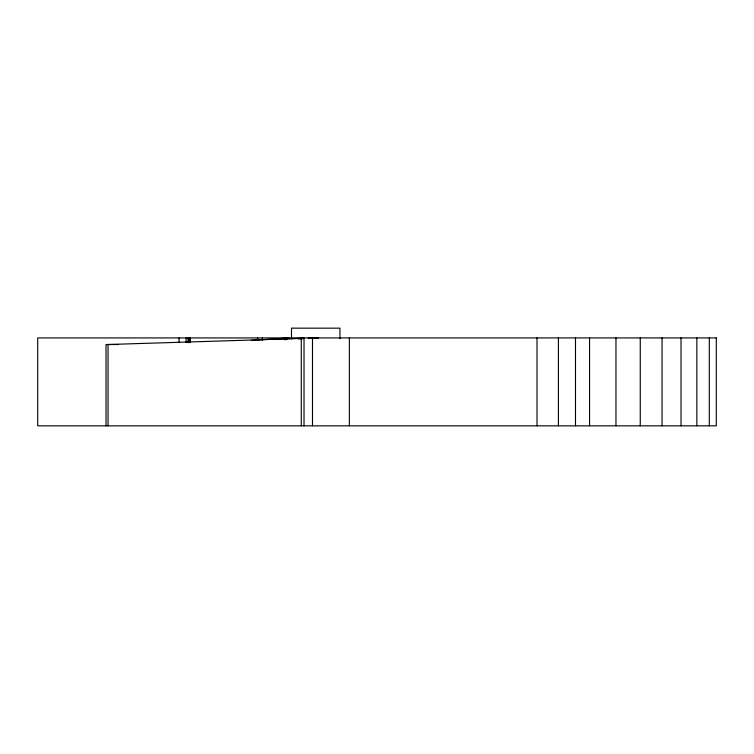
<?xml version="1.0" encoding="UTF-8"?>
<svg xmlns="http://www.w3.org/2000/svg" width="754" height="754" viewBox="0 0 754 754"><rect width="100%" height="100%" fill="white"/><g stroke="black" fill="none" stroke-linecap="round" stroke-linejoin="round"><path stroke-width="1.13" d="M251.299 340.44L288.886 337.924M284.56 339.668L286.906 339.545M298.631 338.942L303.315 338.706M313.862 338.169L318.556 337.924L308.132 338.16M303.598 338.395L108.058 344.512L108.058 425.84M310.497 338.178L318.556 337.924M274.569 338.904L303.504 338.263M118.548 344.512L106.031 344.512L106.031 425.84M709.307 337.924L709.307 425.84M696.856 337.924L696.856 425.84M681.022 337.924L681.022 425.84M662.059 337.924L662.059 425.84M640.259 337.924L640.259 425.84M615.961 337.924L615.961 425.84M589.553 337.924L589.553 425.84M575.49 337.924L575.49 425.84M558.412 337.924L558.412 425.84M536.999 337.924L536.999 425.84M349.366 337.924L349.366 425.84M339.95 338.706L339.95 328.16L291.496 328.16L291.496 338.706M312.486 337.924L312.486 425.84M304.022 425.84L304.022 337.924L301.289 338.471L301.289 425.84M262.383 337.924L262.383 340.271M257.698 337.924L257.698 340.271M190.347 337.924L190.347 342.618M189.377 337.924L189.377 342.618M188.83 337.924L188.83 342.618M188.066 337.924L188.066 342.618M186.125 337.924L186.125 342.618M179.056 337.924L179.056 342.618M716.3 337.924L37.7 337.924L37.7 425.84L716.3 425.84L716.3 337.924"/></g></svg>
